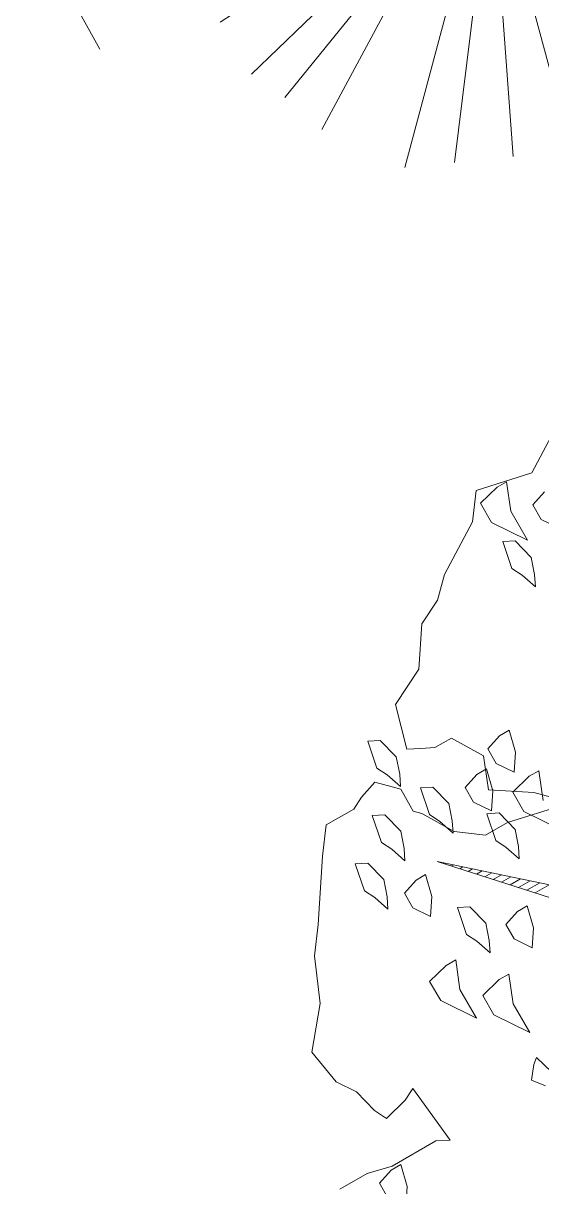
# Model space of a CAD drawing. Header units: metres. Extents: x 12093 to 20303, y 514 to 1412.
# Drawn here: x 19688.779 to 19689.916, y 703.011 to 705.562 of the extents above; entities that cross this region are included whole.
import ezdxf

# ---------------------------------------------------------------- set-up
doc = ezdxf.new("R2010")
doc.units = ezdxf.units.M
doc.layers.get('0').update_dxf_attribs({"lineweight": 13})
for name, color, linetype, lineweight in [('AMBI-GRASS', 104, 'Continuous', 20), ('ARBOLES', 52, 'Continuous', 13), ('grass', 64, 'Continuous', 13), ('MANZANAS-ORIGINALES', 147, 'Continuous', 9)]:
    doc.layers.add(name, color=color, linetype=linetype, lineweight=lineweight)

# ---------------------------------------------------------------- blocks, each defined once
blk = doc.blocks.new('ghgfghgh')
at = {"layer": 'ARBOLES', "lineweight": 20}
for p, q in [((20000.3963, 664.232), (20000.5879, 664.1919)), ((20000.6033, 664.1653), (20000.3963, 664.232)), ((20000.4157, 664.2257), (20000.4185, 664.2274)), ((20000.4273, 664.222), (20000.4317, 664.2246)), ((20000.4389, 664.2183), (20000.445, 664.2218)), ((20000.4505, 664.2145), (20000.4582, 664.219)), ((20000.4621, 664.2108), (20000.4715, 664.2163)), ((20000.4736, 664.2071), (20000.4848, 664.2135)), ((20000.4852, 664.2033), (20000.498, 664.2107)), ((20000.4968, 664.1996), (20000.5113, 664.2079)), ((20000.5084, 664.1959), (20000.5245, 664.2052)), ((20000.52, 664.1921), (20000.5378, 664.2024)), ((20000.5316, 664.1884), (20000.551, 664.1996))]:
    blk.add_line(p, q, dxfattribs=at)
at = {"layer": 'grass'}
for p, q in [((20000.5268, 664.7692), (20000.5655, 664.842)), ((20000.45, 664.745), (20000.5268, 664.7692)), ((20000.5268, 664.7692), (20000.5268, 664.7692)), ((20000.4921, 664.7571), (20000.4788, 664.7495)), ((20000.498, 664.7162), (20000.4921, 664.7571)), ((20000.4448, 664.7017), (20000.45, 664.745)), ((20000.4788, 664.7495), (20000.456, 664.7275)), ((20000.5445, 664.7431), (20000.5284, 664.7249)), ((20000.456, 664.7275), (20000.4714, 664.7009)), ((20000.5284, 664.7249), (20000.5399, 664.705)), ((20000.521, 664.6763), (20000.498, 664.7162)), ((20000.5399, 664.705), (20000.5647, 664.6927)), ((20000.4061, 664.6289), (20000.4448, 664.7017)), ((20000.4714, 664.7009), (20000.521, 664.6763)), ((20000.4867, 664.6743), (20000.5039, 664.6753)), ((20000.4993, 664.6372), (20000.4867, 664.6743)), ((20000.5039, 664.6753), (20000.5259, 664.6525)), ((20000.5259, 664.6525), (20000.5307, 664.6287)), ((20000.3965, 664.5931), (20000.4061, 664.6289)), ((20000.5136, 664.6277), (20000.4993, 664.6372)), ((20000.5318, 664.6116), (20000.5136, 664.6277)), ((20000.5307, 664.6287), (20000.5318, 664.6116)), ((20000.375, 664.5605), (20000.3965, 664.5931)), ((20000.3709, 664.4977), (20000.375, 664.5605)), ((20000.3386, 664.4488), (20000.3709, 664.4977)), ((20000.3541, 664.3871), (20000.3386, 664.4488)), ((20000.3003, 664.3982), (20000.3175, 664.3992)), ((20000.3129, 664.3611), (20000.3003, 664.3982)), ((20000.3175, 664.3992), (20000.3395, 664.3765)), ((20000.4158, 664.4025), (20000.3931, 664.3894)), ((20000.4603, 664.3778), (20000.4158, 664.4025)), ((20000.4822, 664.4057), (20000.4661, 664.3875)), ((20000.4955, 664.4134), (20000.4822, 664.4057)), ((20000.5042, 664.3829), (20000.4955, 664.4134)), ((20000.3736, 664.3882), (20000.3541, 664.3871)), ((20000.3931, 664.3894), (20000.3736, 664.3882)), ((20000.4661, 664.3875), (20000.4776, 664.3676)), ((20000.5024, 664.3553), (20000.5042, 664.3829)), ((20000.3395, 664.3765), (20000.3444, 664.3527)), ((20000.467, 664.3312), (20000.4603, 664.3778)), ((20000.4776, 664.3676), (20000.5024, 664.3553)), ((20000.3272, 664.3517), (20000.3129, 664.3611)), ((20000.3454, 664.3356), (20000.3272, 664.3517)), ((20000.3444, 664.3527), (20000.3454, 664.3356)), ((20000.451, 664.3522), (20000.4349, 664.3341)), ((20000.4643, 664.3599), (20000.451, 664.3522)), ((20000.473, 664.3295), (20000.4643, 664.3599)), ((20000.5234, 664.3497), (20000.5006, 664.3277)), ((20000.5367, 664.3574), (20000.5234, 664.3497)), ((20000.5426, 664.3164), (20000.5367, 664.3574)), ((20000.2915, 664.3207), (20000.3099, 664.3414)), ((20000.3099, 664.3414), (20000.3457, 664.3318)), ((20000.373, 664.3338), (20000.3901, 664.3348)), ((20000.3856, 664.2967), (20000.373, 664.3338)), ((20000.3901, 664.3348), (20000.4121, 664.3121)), ((20000.4349, 664.3341), (20000.4464, 664.3141)), ((20000.2808, 664.3044), (20000.2915, 664.3207)), ((20000.3457, 664.3318), (20000.3588, 664.3091)), ((20000.467, 664.3312), (20000.467, 664.3312)), ((20000.5299, 664.3272), (20000.467, 664.3312)), ((20000.4712, 664.3018), (20000.473, 664.3295)), ((20000.5006, 664.3277), (20000.516, 664.3011)), ((20000.5657, 664.3176), (20000.5299, 664.3272)), ((20000.2429, 664.2826), (20000.2808, 664.3044)), ((20000.3588, 664.3091), (20000.3631, 664.3015)), ((20000.3631, 664.3015), (20000.3751, 664.2983)), ((20000.4121, 664.3121), (20000.417, 664.2883)), ((20000.4464, 664.3141), (20000.4712, 664.3018)), ((20000.4932, 664.2858), (20000.57, 664.31)), ((20000.3065, 664.2954), (20000.3237, 664.2964)), ((20000.3191, 664.2583), (20000.3065, 664.2954)), ((20000.3237, 664.2964), (20000.3457, 664.2737)), ((20000.3751, 664.2983), (20000.4196, 664.2736)), ((20000.3999, 664.2872), (20000.3856, 664.2967)), ((20000.418, 664.2711), (20000.3999, 664.2872)), ((20000.417, 664.2883), (20000.418, 664.2711)), ((20000.4629, 664.2684), (20000.4932, 664.2858)), ((20000.4646, 664.298), (20000.4817, 664.299)), ((20000.4771, 664.2609), (20000.4646, 664.298)), ((20000.4817, 664.299), (20000.5037, 664.2763)), ((20000.516, 664.3011), (20000.5656, 664.2766)), ((20000.2377, 664.2392), (20000.2429, 664.2826)), ((20000.3457, 664.2737), (20000.3505, 664.2499)), ((20000.4196, 664.2736), (20000.4629, 664.2684)), ((20000.5037, 664.2763), (20000.5086, 664.2525)), ((20000.3334, 664.2489), (20000.3191, 664.2583)), ((20000.4915, 664.2515), (20000.4771, 664.2609)), ((20000.2316, 664.1449), (20000.2377, 664.2392)), ((20000.3516, 664.2327), (20000.3334, 664.2489)), ((20000.3505, 664.2499), (20000.3516, 664.2327)), ((20000.5096, 664.2354), (20000.4915, 664.2515)), ((20000.5086, 664.2525), (20000.5096, 664.2354)), ((20000.283, 664.2286), (20000.3001, 664.2297)), ((20000.2956, 664.1915), (20000.283, 664.2286)), ((20000.3001, 664.2297), (20000.3222, 664.2069)), ((20000.4041, 664.2295), (20000.4052, 664.2301)), ((20000.3222, 664.2069), (20000.327, 664.1831)), ((20000.3669, 664.2061), (20000.3508, 664.188)), ((20000.3802, 664.2138), (20000.3669, 664.2061)), ((20000.3889, 664.1834), (20000.3802, 664.2138)), ((20000.3099, 664.1821), (20000.2956, 664.1915)), ((20000.328, 664.166), (20000.3099, 664.1821)), ((20000.327, 664.1831), (20000.328, 664.166)), ((20000.3508, 664.188), (20000.3623, 664.168)), ((20000.3871, 664.1558), (20000.3889, 664.1834)), ((20000.3623, 664.168), (20000.3871, 664.1558)), ((20000.4242, 664.1683), (20000.4414, 664.1693)), ((20000.4368, 664.1312), (20000.4242, 664.1683)), ((20000.4414, 664.1693), (20000.4634, 664.1466)), ((20000.5071, 664.163), (20000.491, 664.1448)), ((20000.5204, 664.1706), (20000.5071, 664.163)), ((20000.5291, 664.1402), (20000.5204, 664.1706)), ((20000.2264, 664.1015), (20000.2316, 664.1449)), ((20000.4634, 664.1466), (20000.4682, 664.1228)), ((20000.491, 664.1448), (20000.5025, 664.1249)), ((20000.4511, 664.1218), (20000.4368, 664.1312)), ((20000.5025, 664.1249), (20000.5273, 664.1126)), ((20000.5273, 664.1126), (20000.5291, 664.1402)), ((20000.4693, 664.1057), (20000.4511, 664.1218)), ((20000.4682, 664.1228), (20000.4693, 664.1057)), ((20000.2343, 664.0355), (20000.2264, 664.1015)), ((20000.4217, 664.0959), (20000.4084, 664.0882)), ((20000.4276, 664.055), (20000.4217, 664.0959)), ((20000.4084, 664.0882), (20000.3856, 664.0662)), ((20000.4951, 664.0763), (20000.4818, 664.0686)), ((20000.501, 664.0353), (20000.4951, 664.0763)), ((20000.3856, 664.0662), (20000.401, 664.0396)), ((20000.4818, 664.0686), (20000.459, 664.0466)), ((20000.4506, 664.0151), (20000.4276, 664.055)), ((20000.459, 664.0466), (20000.4744, 664.02)), ((20000.2227, 663.9683), (20000.2343, 664.0355)), ((20000.401, 664.0396), (20000.4506, 664.0151)), ((20000.524, 663.9954), (20000.501, 664.0353)), ((20000.4744, 664.02), (20000.524, 663.9954)), ((20000.2564, 663.9272), (20000.2227, 663.9683)), ((20000.5295, 663.9513), (20000.5264, 663.9297)), ((20000.5335, 663.9611), (20000.5295, 663.9513)), ((20000.554, 663.9413), (20000.5335, 663.9611)), ((20000.2847, 663.9133), (20000.2564, 663.9272)), ((20000.3627, 663.918), (20000.3519, 663.9017)), ((20000.4139, 663.8467), (20000.3627, 663.918)), ((20000.5264, 663.9297), (20000.546, 663.9217)), ((20000.3097, 663.8874), (20000.2847, 663.9133)), ((20000.3519, 663.9017), (20000.326, 663.8766)), ((20000.326, 663.8766), (20000.3097, 663.8874)), ((20000.3339, 663.8106), (20000.3944, 663.8455)), ((20000.3944, 663.8455), (20000.4139, 663.8467)), ((20000.2993, 663.8007), (20000.3339, 663.8106)), ((20000.3325, 663.8051), (20000.3164, 663.7869)), ((20000.3458, 663.8128), (20000.3325, 663.8051)), ((20000.3545, 663.7823), (20000.3458, 663.8128)), ((20000.2614, 663.7788), (20000.2993, 663.8007)), ((20000.3164, 663.7869), (20000.3279, 663.767)), ((20000.3527, 663.7547), (20000.3545, 663.7823))]:
    blk.add_line(p, q, dxfattribs=at)
blk = doc.blocks.new('Arbust11')
for p, q in [((0.0378, 0.4871), (-0.0937, 0.9403)), ((0.0408, 0.5449), (0.1405, 0.941)), ((0.0408, 0.4825), (0.0377, 0.9348)), ((-0.1618, 0.888), (0.0377, 0.4856)), ((0.0439, 0.4856), (0.3088, 0.8724)), ((0.0595, 0.5199), (0.1997, 0.8474)), ((0.0377, 0.4856), (-0.274, 0.8225)), ((-0.0621, 0.5573), (-0.3332, 0.7944)), ((0.0439, 0.4794), (0.3805, 0.7788)), ((-0.3488, 0.7476), (0.0408, 0.4856)), ((0.0283, 0.4856), (-0.3738, 0.7039)), ((0.047, 0.4794), (0.4366, 0.6759)), ((0.0314, 0.4856), (-0.4049, 0.6104)), ((-0.433, 0.5262), (0.0439, 0.4825)), ((0.0533, 0.4887), (0.474, 0.5137)), ((0.0439, 0.4825), (-0.4267, 0.4669)), ((-0.0527, 0.4794), (-0.4267, 0.3952)), ((0.047, 0.4856), (0.499, 0.4263)), ((0.0501, 0.4794), (0.2901, 0.0832)), ((0.0408, 0.4762), (-0.3893, 0.2673)), ((0.0408, 0.47), (-0.3364, 0.2174)), ((0.0408, 0.4731), (-0.274, 0.1581)), ((0.0377, 0.4669), (-0.2117, 0.0988)), ((0.0501, 0.4638), (-0.0215, 0.0146)), ((0.0501, 0.4731), (0.4304, 0.2454)), ((0.0533, 0.47), (0.1935, 0.0177)), ((0.0564, 0.4762), (0.3649, 0.1425)), ((0.072, 0.4762), (0.4647, 0.3484)), ((0.0501, 0.4544), (-0.1088, 0.0209)), ((0.0533, 0.4451), (0.0907, 0.0271))]:
    blk.add_line(p, q)

msp = doc.modelspace()

# ---------------------------------------------------------------- linework, layer by layer
at = {"layer": 'MANZANAS-ORIGINALES'}
for centre, radius, start, end in [((19642.9403, 405.9341), 304.279, 76.754672, 83.883439), ((19642.9585, 406.0744), 303.9876, 76.751542, 83.884028)]:
    msp.add_arc(centre, radius, start, end, dxfattribs=at)

# ---------------------------------------------------------------- block references
at = {"layer": 'AMBI-GRASS', "ltscale": 0.05, "xscale": 1.499999999998325, "yscale": 1.499999999998325, "zscale": 1.499999999998325, "rotation": 49.16166176348414}
for p in [(19689.0776, 705.6083), (19690.3011, 705.4256)]:
    msp.add_blockref('Arbust11', p, dxfattribs=at)
at = {"layer": 'Defpoints', "lineweight": 20, "xscale": 1.586003757394792, "yscale": 1.586003757394792, "zscale": 1.586003757394792}
msp.add_blockref('ghgfghgh', (-12031.0169, -349.7504), dxfattribs=at)

doc.saveas('drawing.dxf')
